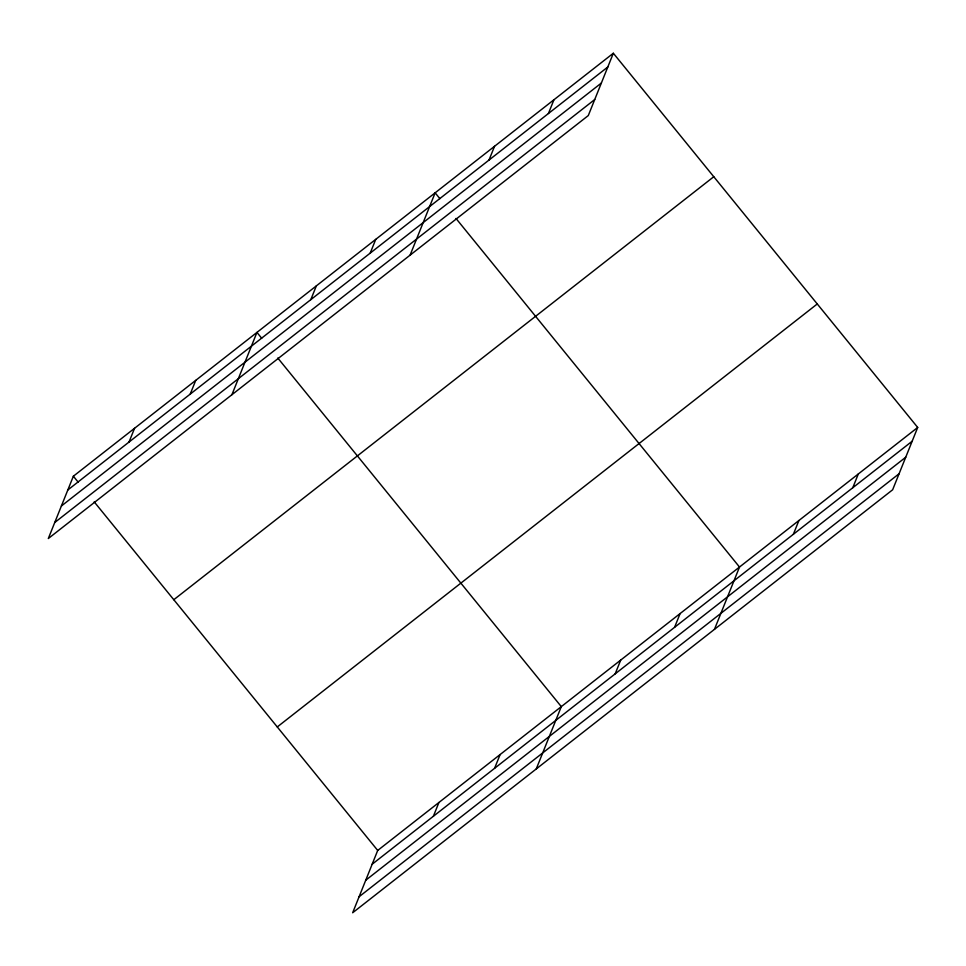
<?xml version="1.0" encoding="UTF-8"?>
<svg xmlns="http://www.w3.org/2000/svg" width="966" height="966" viewBox="0 0 966 966"><rect width="100%" height="100%" fill="white"/><g stroke="black" fill="none" stroke-linecap="round" stroke-linejoin="round"><path stroke-width="1.45" d="M613.338 53.239L73.356 476.226L48.3 538.545L588.294 115.558L613.338 53.239L917.7 427.455L892.644 489.774L352.662 912.761L377.706 850.442L917.7 427.455M129.021 442.054L134.552 428.288M190.217 394.116L195.748 380.35M231.9 394.732L256.944 332.401L261.689 338.233M310.81 299.641L316.353 285.876M370.207 253.116L375.75 239.351M410.091 255.145L435.147 192.826L439.88 198.646M489.013 160.054L494.544 146.289M548.41 113.529L553.941 99.764M433.372 816.27L438.914 802.505M494.568 768.332L500.11 754.567M536.251 768.948L561.306 706.629L277.797 358.036M615.173 673.87L620.703 660.104M674.57 627.332L680.1 613.567M714.454 629.361L739.509 567.042L455.988 218.449M793.364 534.283L798.906 520.517M852.773 487.758L858.303 473.98M67.813 489.991L607.807 67.004M61.377 506.015L601.371 83.028M54.736 522.521L594.73 99.534M173.795 599.717L713.777 176.73M277.266 726.951L817.26 303.964M372.176 864.208L912.17 441.22M365.74 880.231L905.722 457.244M359.098 896.75L899.092 473.751M73.356 476.226L78.089 482.046M94.197 501.849L377.706 850.442"/></g></svg>
